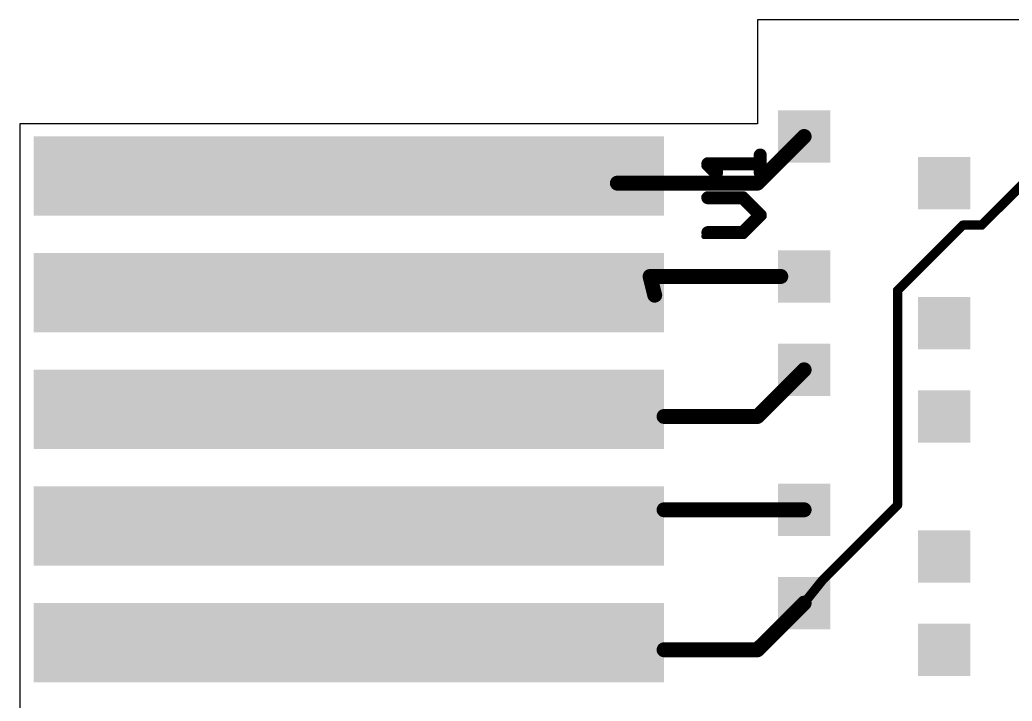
# Model space of a CAD drawing. Extents: x 0 to 127, y -4 to 62.
# Drawn here: x 0.01 to 26.99, y 43.94 to 62.48 of the extents above; entities that cross this region are included whole.
import ezdxf

# ---------------------------------------------------------------- set-up
doc = ezdxf.new("R2010")
doc.units = 0
for name, color, linetype in [('16', 172, 'CONTINUOUS'), ('17', 92, 'CONTINUOUS'), ('20', 7, 'CONTINUOUS'), ('25', 253, 'CONTINUOUS')]:
    doc.layers.add(name, color=color, linetype=linetype)

# ---------------------------------------------------------------- blocks, each defined once
blk = doc.blocks.new('RECT')
blk.add_solid([(-0.5, -0.5), (0.5, -0.5), (-0.5, 0.5), (0.5, 0.5)])
blk = doc.blocks.new('SQUAREP')
blk.add_solid([(-0.5, -0.5), (0.5, -0.5), (-0.5, 0.5), (0.5, 0.5)])

msp = doc.modelspace()

# ---------------------------------------------------------------- linework, layer by layer
at = {"layer": '16'}
for points, const_width in [([(26.162, 56.896), (29.718, 60.452)], 0.254), ([(21.336, 59.309), (20.066, 58.039)], 0.4064), ([(20.066, 58.039), (16.256, 58.039)], 0.4064), ([(23.876, 55.118), (25.654, 56.896)], 0.254), ([(25.654, 56.896), (26.162, 56.896)], 0.254), ([(17.272, 54.991), (17.145, 55.499)], 0.4064), ([(17.145, 55.499), (20.701, 55.499)], 0.4064), ([(23.876, 49.276), (23.876, 55.118)], 0.254), ([(21.336, 52.959), (20.066, 51.689)], 0.4064), ([(20.066, 51.689), (17.526, 51.689)], 0.4064), ([(21.844, 47.244), (23.876, 49.276)], 0.254), ([(21.336, 49.149), (17.526, 49.149)], 0.4064), ([(21.336, 46.609), (21.844, 47.244)], 0.254), ([(21.336, 46.609), (20.066, 45.339)], 0.4064), ([(20.066, 45.339), (17.526, 45.339)], 0.4064)]:
    msp.add_lwpolyline(points, dxfattribs=dict(at, const_width=const_width))
for points, const_width in [([(21.4078, 59.2372, 1), (21.2642, 59.3808)], 0.2032), ([(16.256, 58.1406, 1), (16.256, 57.9374)], 0.2032), ([(19.9942, 58.1108, 1), (20.1378, 57.9672)], 0.2032), ([(20.066, 57.9374, 1), (20.066, 58.1406)], 0.2032), ([(25.654, 56.9595, 1), (25.654, 56.8325)], 0.127), ([(25.6989, 56.8511, 1), (25.6091, 56.9409)], 0.127), ([(26.1171, 56.9409, 1), (26.2069, 56.8511)], 0.127), ([(26.162, 56.8325, 1), (26.162, 56.9595)], 0.127), ([(17.2436, 55.5236, 1), (17.0464, 55.4744)], 0.2032), ([(17.145, 55.6006, 1), (17.145, 55.3974)], 0.2032), ([(20.701, 55.3974, 1), (20.701, 55.6006)], 0.2032), ([(17.1734, 54.9664, 1), (17.3706, 55.0156)], 0.2032), ([(23.9395, 55.118, 1), (23.8125, 55.118)], 0.127), ([(23.8311, 55.1629, 1), (23.9209, 55.0731)], 0.127), ([(21.4078, 52.8872, 1), (21.2642, 53.0308)], 0.2032), ([(17.526, 51.7906, 1), (17.526, 51.5874)], 0.2032), ([(19.9942, 51.7608, 1), (20.1378, 51.6172)], 0.2032), ([(20.066, 51.5874, 1), (20.066, 51.7906)], 0.2032), ([(23.9209, 49.2311, 1), (23.8311, 49.3209)], 0.127), ([(17.526, 49.2506, 1), (17.526, 49.0474)], 0.2032), ([(21.336, 49.0474, 1), (21.336, 49.2506)], 0.2032), ([(23.8125, 49.276, 1), (23.9395, 49.276)], 0.127), ([(21.7991, 47.2889, 1), (21.8889, 47.1991)], 0.127), ([(21.8936, 47.2043, 1), (21.7944, 47.2837)], 0.127), ([(21.4078, 46.5372, 1), (21.2642, 46.6808)], 0.2032), ([(21.2864, 46.6487, 1), (21.3856, 46.5693)], 0.127), ([(17.526, 45.4406, 1), (17.526, 45.2374)], 0.2032), ([(19.9942, 45.4108, 1), (20.1378, 45.2672)], 0.2032), ([(20.066, 45.2374, 1), (20.066, 45.4406)], 0.2032)]:
    msp.add_lwpolyline(points, format="xyb", dxfattribs=dict(at, const_width=const_width))
at = {"layer": '20'}
for p, q in [((126.985, 62.446), (20.066, 62.484)), ((20.066, 62.484), (20.066, 59.652)), ((20.066, 59.652), (0.005, 59.652)), ((0.005, 59.652), (0.005, 2.832))]:
    msp.add_line(p, q, dxfattribs=at)
at = {"layer": '25'}
for points, const_width in [([(20.1422, 58.3299), (20.1422, 58.8044)], 0.3556), ([(20.1422, 58.3299), (20.1422, 58.8044)], 0.3556), ([(20.1422, 58.3299), (20.1422, 58.8044)], 0.3556), ([(20.1422, 58.3299), (20.1422, 58.8044)], 0.3556), ([(20.1422, 58.3299), (20.1422, 58.8044)], 0.3556), ([(20.1422, 58.3299), (20.1422, 58.8044)], 0.3556), ([(20.1422, 58.3299), (20.1422, 58.8044)], 0.3556), ([(20.1422, 58.3299), (20.1422, 58.8044)], 0.3556), ([(20.1422, 58.3299), (20.1422, 58.8044)], 0.3556), ([(20.1422, 58.3299), (20.1422, 58.8044)], 0.3556), ([(20.1422, 58.3299), (20.1422, 58.8044)], 0.3556), ([(20.1422, 58.3299), (20.1422, 58.8044)], 0.3556), ([(20.1422, 58.3299), (20.1422, 58.8044)], 0.3556), ([(20.1422, 58.3299), (20.1422, 58.8044)], 0.3556), ([(20.1422, 58.3299), (20.1422, 58.8044)], 0.3556), ([(20.1422, 58.3299), (20.1422, 58.8044)], 0.3556), ([(20.1422, 58.3299), (20.1422, 58.8044)], 0.3556), ([(20.1422, 58.3299), (20.1422, 58.8044)], 0.3556), ([(20.1422, 58.3299), (20.1422, 58.8044)], 0.3556), ([(20.1422, 58.3299), (20.1422, 58.8044)], 0.3556), ([(20.1422, 58.3299), (20.1422, 58.8044)], 0.3556), ([(20.1422, 58.3299), (20.1422, 58.8044)], 0.3556), ([(20.1422, 58.3299), (20.1422, 58.8044)], 0.3556), ([(20.1422, 58.3299), (20.1422, 58.8044)], 0.3556), ([(20.1422, 58.3299), (20.1422, 58.8044)], 0.3556), ([(20.1422, 58.3299), (20.1422, 58.8044)], 0.3556), ([(20.1422, 58.3299), (20.1422, 58.8044)], 0.3556), ([(20.1422, 58.3299), (20.1422, 58.8044)], 0.3556), ([(20.1422, 58.3299), (20.1422, 58.8044)], 0.3556), ([(20.1422, 58.3299), (20.1422, 58.8044)], 0.3556), ([(20.1422, 58.3299), (20.1422, 58.8044)], 0.3556), ([(20.2438, 58.2283), (20.2438, 58.7706)], 0.1524), ([(18.888, 58.2283), (18.6169, 58.4994)], 0.1524), ([(18.6169, 58.4994), (20.2438, 58.4994)], 0.1524), ([(18.9559, 58.3299), (18.7186, 58.5671)], 0.3556), ([(18.7186, 58.5671), (20.1422, 58.5671)], 0.3556), ([(18.9559, 58.3299), (18.7186, 58.5671)], 0.3556), ([(18.7186, 58.5671), (20.1422, 58.5671)], 0.3556), ([(18.9559, 58.3299), (18.7186, 58.5671)], 0.3556), ([(18.7186, 58.5671), (20.1422, 58.5671)], 0.3556), ([(18.9559, 58.3299), (18.7186, 58.5671)], 0.3556), ([(18.7186, 58.5671), (20.1422, 58.5671)], 0.3556), ([(18.9559, 58.3299), (18.7186, 58.5671)], 0.3556), ([(18.7186, 58.5671), (20.1422, 58.5671)], 0.3556), ([(18.9559, 58.3299), (18.7186, 58.5671)], 0.3556), ([(18.7186, 58.5671), (20.1422, 58.5671)], 0.3556), ([(18.9559, 58.3299), (18.7186, 58.5671)], 0.3556), ([(18.7186, 58.5671), (20.1422, 58.5671)], 0.3556), ([(18.9559, 58.3299), (18.7186, 58.5671)], 0.3556), ([(18.7186, 58.5671), (20.1422, 58.5671)], 0.3556), ([(18.9559, 58.3299), (18.7186, 58.5671)], 0.3556), ([(18.7186, 58.5671), (20.1422, 58.5671)], 0.3556), ([(18.9559, 58.3299), (18.7186, 58.5671)], 0.3556), ([(18.7186, 58.5671), (20.1422, 58.5671)], 0.3556), ([(18.9559, 58.3299), (18.7186, 58.5671)], 0.3556), ([(18.7186, 58.5671), (20.1422, 58.5671)], 0.3556), ([(18.9559, 58.3299), (18.7186, 58.5671)], 0.3556), ([(18.7186, 58.5671), (20.1422, 58.5671)], 0.3556), ([(18.9559, 58.3299), (18.7186, 58.5671)], 0.3556), ([(18.7186, 58.5671), (20.1422, 58.5671)], 0.3556), ([(18.9559, 58.3299), (18.7186, 58.5671)], 0.3556), ([(18.7186, 58.5671), (20.1422, 58.5671)], 0.3556), ([(18.9559, 58.3299), (18.7186, 58.5671)], 0.3556), ([(18.7186, 58.5671), (20.1422, 58.5671)], 0.3556), ([(18.9559, 58.3299), (18.7186, 58.5671)], 0.3556), ([(18.7186, 58.5671), (20.1422, 58.5671)], 0.3556), ([(18.9559, 58.3299), (18.7186, 58.5671)], 0.3556), ([(18.7186, 58.5671), (20.1422, 58.5671)], 0.3556), ([(18.9559, 58.3299), (18.7186, 58.5671)], 0.3556), ([(18.7186, 58.5671), (20.1422, 58.5671)], 0.3556), ([(18.9559, 58.3299), (18.7186, 58.5671)], 0.3556), ([(18.7186, 58.5671), (20.1422, 58.5671)], 0.3556), ([(18.9559, 58.3299), (18.7186, 58.5671)], 0.3556), ([(18.7186, 58.5671), (20.1422, 58.5671)], 0.3556), ([(18.9559, 58.3299), (18.7186, 58.5671)], 0.3556), ([(18.7186, 58.5671), (20.1422, 58.5671)], 0.3556), ([(18.9559, 58.3299), (18.7186, 58.5671)], 0.3556), ([(18.7186, 58.5671), (20.1422, 58.5671)], 0.3556), ([(18.9559, 58.3299), (18.7186, 58.5671)], 0.3556), ([(18.7186, 58.5671), (20.1422, 58.5671)], 0.3556), ([(18.9559, 58.3299), (18.7186, 58.5671)], 0.3556), ([(18.7186, 58.5671), (20.1422, 58.5671)], 0.3556), ([(18.9559, 58.3299), (18.7186, 58.5671)], 0.3556), ([(18.7186, 58.5671), (20.1422, 58.5671)], 0.3556), ([(18.9559, 58.3299), (18.7186, 58.5671)], 0.3556), ([(18.7186, 58.5671), (20.1422, 58.5671)], 0.3556), ([(18.9559, 58.3299), (18.7186, 58.5671)], 0.3556), ([(18.7186, 58.5671), (20.1422, 58.5671)], 0.3556), ([(18.9559, 58.3299), (18.7186, 58.5671)], 0.3556), ([(18.7186, 58.5671), (20.1422, 58.5671)], 0.3556), ([(18.9559, 58.3299), (18.7186, 58.5671)], 0.3556), ([(18.7186, 58.5671), (20.1422, 58.5671)], 0.3556), ([(18.9559, 58.3299), (18.7186, 58.5671)], 0.3556), ([(18.7186, 58.5671), (20.1422, 58.5671)], 0.3556), ([(18.9559, 58.3299), (18.7186, 58.5671)], 0.3556), ([(18.7186, 58.5671), (20.1422, 58.5671)], 0.3556), ([(19.6677, 57.6418), (18.7186, 57.6418)], 0.3556), ([(19.6677, 57.6418), (18.7186, 57.6418)], 0.3556), ([(19.6677, 57.6418), (18.7186, 57.6418)], 0.3556), ([(19.6677, 57.6418), (18.7186, 57.6418)], 0.3556), ([(19.6677, 57.6418), (18.7186, 57.6418)], 0.3556), ([(19.6677, 57.6418), (18.7186, 57.6418)], 0.3556), ([(19.6677, 57.6418), (18.7186, 57.6418)], 0.3556), ([(19.6677, 57.6418), (18.7186, 57.6418)], 0.3556), ([(19.6677, 57.6418), (18.7186, 57.6418)], 0.3556), ([(19.6677, 57.6418), (18.7186, 57.6418)], 0.3556), ([(19.6677, 57.6418), (18.7186, 57.6418)], 0.3556), ([(19.6677, 57.6418), (18.7186, 57.6418)], 0.3556), ([(19.6677, 57.6418), (18.7186, 57.6418)], 0.3556), ([(19.6677, 57.6418), (18.7186, 57.6418)], 0.3556), ([(19.6677, 57.6418), (18.7186, 57.6418)], 0.3556), ([(19.6677, 57.6418), (18.7186, 57.6418)], 0.3556), ([(19.6677, 57.6418), (18.7186, 57.6418)], 0.3556), ([(19.6677, 57.6418), (18.7186, 57.6418)], 0.3556), ([(19.6677, 57.6418), (18.7186, 57.6418)], 0.3556), ([(19.6677, 57.6418), (18.7186, 57.6418)], 0.3556), ([(19.6677, 57.6418), (18.7186, 57.6418)], 0.3556), ([(19.6677, 57.6418), (18.7186, 57.6418)], 0.3556), ([(19.6677, 57.6418), (18.7186, 57.6418)], 0.3556), ([(19.6677, 57.6418), (18.7186, 57.6418)], 0.3556), ([(19.6677, 57.6418), (18.7186, 57.6418)], 0.3556), ([(19.6677, 57.6418), (18.7186, 57.6418)], 0.3556), ([(19.6677, 57.6418), (18.7186, 57.6418)], 0.3556), ([(19.6677, 57.6418), (18.7186, 57.6418)], 0.3556), ([(19.6677, 57.6418), (18.7186, 57.6418)], 0.3556), ([(19.6677, 57.6418), (18.7186, 57.6418)], 0.3556), ([(19.6677, 57.6418), (18.7186, 57.6418)], 0.3556), ([(20.1422, 57.1673), (19.6677, 57.6418)], 0.3556), ([(20.1422, 57.1673), (19.6677, 57.6418)], 0.3556), ([(20.1422, 57.1673), (19.6677, 57.6418)], 0.3556), ([(20.1422, 57.1673), (19.6677, 57.6418)], 0.3556), ([(20.1422, 57.1673), (19.6677, 57.6418)], 0.3556), ([(20.1422, 57.1673), (19.6677, 57.6418)], 0.3556), ([(20.1422, 57.1673), (19.6677, 57.6418)], 0.3556), ([(20.1422, 57.1673), (19.6677, 57.6418)], 0.3556), ([(20.1422, 57.1673), (19.6677, 57.6418)], 0.3556), ([(20.1422, 57.1673), (19.6677, 57.6418)], 0.3556), ([(20.1422, 57.1673), (19.6677, 57.6418)], 0.3556), ([(20.1422, 57.1673), (19.6677, 57.6418)], 0.3556), ([(20.1422, 57.1673), (19.6677, 57.6418)], 0.3556), ([(20.1422, 57.1673), (19.6677, 57.6418)], 0.3556), ([(20.1422, 57.1673), (19.6677, 57.6418)], 0.3556), ([(20.1422, 57.1673), (19.6677, 57.6418)], 0.3556), ([(20.1422, 57.1673), (19.6677, 57.6418)], 0.3556), ([(20.1422, 57.1673), (19.6677, 57.6418)], 0.3556), ([(20.1422, 57.1673), (19.6677, 57.6418)], 0.3556), ([(20.1422, 57.1673), (19.6677, 57.6418)], 0.3556), ([(20.1422, 57.1673), (19.6677, 57.6418)], 0.3556), ([(20.1422, 57.1673), (19.6677, 57.6418)], 0.3556), ([(20.1422, 57.1673), (19.6677, 57.6418)], 0.3556), ([(20.1422, 57.1673), (19.6677, 57.6418)], 0.3556), ([(20.1422, 57.1673), (19.6677, 57.6418)], 0.3556), ([(20.1422, 57.1673), (19.6677, 57.6418)], 0.3556), ([(20.1422, 57.1673), (19.6677, 57.6418)], 0.3556), ([(20.1422, 57.1673), (19.6677, 57.6418)], 0.3556), ([(20.1422, 57.1673), (19.6677, 57.6418)], 0.3556), ([(20.1422, 57.1673), (19.6677, 57.6418)], 0.3556), ([(20.1422, 57.1673), (19.6677, 57.6418)], 0.3556), ([(19.7015, 57.6758), (18.6169, 57.6758)], 0.1524), ([(20.2438, 57.1335), (19.7015, 57.6758)], 0.1524), ([(19.6677, 56.6928), (20.1422, 57.1673)], 0.3556), ([(19.6677, 56.6928), (20.1422, 57.1673)], 0.3556), ([(19.6677, 56.6928), (20.1422, 57.1673)], 0.3556), ([(19.6677, 56.6928), (20.1422, 57.1673)], 0.3556), ([(19.6677, 56.6928), (20.1422, 57.1673)], 0.3556), ([(19.6677, 56.6928), (20.1422, 57.1673)], 0.3556), ([(19.6677, 56.6928), (20.1422, 57.1673)], 0.3556), ([(19.6677, 56.6928), (20.1422, 57.1673)], 0.3556), ([(19.6677, 56.6928), (20.1422, 57.1673)], 0.3556), ([(19.6677, 56.6928), (20.1422, 57.1673)], 0.3556), ([(19.6677, 56.6928), (20.1422, 57.1673)], 0.3556), ([(19.6677, 56.6928), (20.1422, 57.1673)], 0.3556), ([(19.6677, 56.6928), (20.1422, 57.1673)], 0.3556), ([(19.6677, 56.6928), (20.1422, 57.1673)], 0.3556), ([(19.6677, 56.6928), (20.1422, 57.1673)], 0.3556), ([(19.6677, 56.6928), (20.1422, 57.1673)], 0.3556), ([(19.6677, 56.6928), (20.1422, 57.1673)], 0.3556), ([(19.6677, 56.6928), (20.1422, 57.1673)], 0.3556), ([(19.6677, 56.6928), (20.1422, 57.1673)], 0.3556), ([(19.6677, 56.6928), (20.1422, 57.1673)], 0.3556), ([(19.6677, 56.6928), (20.1422, 57.1673)], 0.3556), ([(19.6677, 56.6928), (20.1422, 57.1673)], 0.3556), ([(19.6677, 56.6928), (20.1422, 57.1673)], 0.3556), ([(19.6677, 56.6928), (20.1422, 57.1673)], 0.3556), ([(19.6677, 56.6928), (20.1422, 57.1673)], 0.3556), ([(19.6677, 56.6928), (20.1422, 57.1673)], 0.3556), ([(19.6677, 56.6928), (20.1422, 57.1673)], 0.3556), ([(19.6677, 56.6928), (20.1422, 57.1673)], 0.3556), ([(19.6677, 56.6928), (20.1422, 57.1673)], 0.3556), ([(19.6677, 56.6928), (20.1422, 57.1673)], 0.3556), ([(19.6677, 56.6928), (20.1422, 57.1673)], 0.3556), ([(19.7015, 56.5912), (20.2438, 57.1335)], 0.1524), ([(18.7186, 56.6928), (19.6677, 56.6928)], 0.3556), ([(18.7186, 56.6928), (19.6677, 56.6928)], 0.3556), ([(18.7186, 56.6928), (19.6677, 56.6928)], 0.3556), ([(18.7186, 56.6928), (19.6677, 56.6928)], 0.3556), ([(18.7186, 56.6928), (19.6677, 56.6928)], 0.3556), ([(18.7186, 56.6928), (19.6677, 56.6928)], 0.3556), ([(18.7186, 56.6928), (19.6677, 56.6928)], 0.3556), ([(18.7186, 56.6928), (19.6677, 56.6928)], 0.3556), ([(18.7186, 56.6928), (19.6677, 56.6928)], 0.3556), ([(18.7186, 56.6928), (19.6677, 56.6928)], 0.3556), ([(18.7186, 56.6928), (19.6677, 56.6928)], 0.3556), ([(18.7186, 56.6928), (19.6677, 56.6928)], 0.3556), ([(18.7186, 56.6928), (19.6677, 56.6928)], 0.3556), ([(18.7186, 56.6928), (19.6677, 56.6928)], 0.3556), ([(18.7186, 56.6928), (19.6677, 56.6928)], 0.3556), ([(18.7186, 56.6928), (19.6677, 56.6928)], 0.3556), ([(18.7186, 56.6928), (19.6677, 56.6928)], 0.3556), ([(18.7186, 56.6928), (19.6677, 56.6928)], 0.3556), ([(18.7186, 56.6928), (19.6677, 56.6928)], 0.3556), ([(18.7186, 56.6928), (19.6677, 56.6928)], 0.3556), ([(18.7186, 56.6928), (19.6677, 56.6928)], 0.3556), ([(18.7186, 56.6928), (19.6677, 56.6928)], 0.3556), ([(18.7186, 56.6928), (19.6677, 56.6928)], 0.3556), ([(18.7186, 56.6928), (19.6677, 56.6928)], 0.3556), ([(18.7186, 56.6928), (19.6677, 56.6928)], 0.3556), ([(18.7186, 56.6928), (19.6677, 56.6928)], 0.3556), ([(18.7186, 56.6928), (19.6677, 56.6928)], 0.3556), ([(18.7186, 56.6928), (19.6677, 56.6928)], 0.3556), ([(18.7186, 56.6928), (19.6677, 56.6928)], 0.3556), ([(18.7186, 56.6928), (19.6677, 56.6928)], 0.3556), ([(18.7186, 56.6928), (19.6677, 56.6928)], 0.3556), ([(18.6169, 56.5912), (19.7015, 56.5912)], 0.1524)]:
    msp.add_lwpolyline(points, dxfattribs=dict(at, const_width=const_width))
for points, const_width in [([(20.2311, 58.8044, 1), (20.0533, 58.8044)], 0.1778), ([(20.2311, 58.8044, 1), (20.0533, 58.8044)], 0.1778), ([(20.2311, 58.8044, 1), (20.0533, 58.8044)], 0.1778), ([(20.2311, 58.8044, 1), (20.0533, 58.8044)], 0.1778), ([(20.2311, 58.8044, 1), (20.0533, 58.8044)], 0.1778), ([(20.2311, 58.8044, 1), (20.0533, 58.8044)], 0.1778), ([(20.2311, 58.8044, 1), (20.0533, 58.8044)], 0.1778), ([(20.2311, 58.8044, 1), (20.0533, 58.8044)], 0.1778), ([(20.2311, 58.8044, 1), (20.0533, 58.8044)], 0.1778), ([(20.2311, 58.8044, 1), (20.0533, 58.8044)], 0.1778), ([(20.2311, 58.8044, 1), (20.0533, 58.8044)], 0.1778), ([(20.2311, 58.8044, 1), (20.0533, 58.8044)], 0.1778), ([(20.2311, 58.8044, 1), (20.0533, 58.8044)], 0.1778), ([(20.2311, 58.8044, 1), (20.0533, 58.8044)], 0.1778), ([(20.2311, 58.8044, 1), (20.0533, 58.8044)], 0.1778), ([(20.2311, 58.8044, 1), (20.0533, 58.8044)], 0.1778), ([(20.2311, 58.8044, 1), (20.0533, 58.8044)], 0.1778), ([(20.2311, 58.8044, 1), (20.0533, 58.8044)], 0.1778), ([(20.2311, 58.8044, 1), (20.0533, 58.8044)], 0.1778), ([(20.2311, 58.8044, 1), (20.0533, 58.8044)], 0.1778), ([(20.2311, 58.8044, 1), (20.0533, 58.8044)], 0.1778), ([(20.2311, 58.8044, 1), (20.0533, 58.8044)], 0.1778), ([(20.2311, 58.8044, 1), (20.0533, 58.8044)], 0.1778), ([(20.2311, 58.8044, 1), (20.0533, 58.8044)], 0.1778), ([(20.2311, 58.8044, 1), (20.0533, 58.8044)], 0.1778), ([(20.2311, 58.8044, 1), (20.0533, 58.8044)], 0.1778), ([(20.2311, 58.8044, 1), (20.0533, 58.8044)], 0.1778), ([(20.2311, 58.8044, 1), (20.0533, 58.8044)], 0.1778), ([(20.2311, 58.8044, 1), (20.0533, 58.8044)], 0.1778), ([(20.2311, 58.8044, 1), (20.0533, 58.8044)], 0.1778), ([(20.2311, 58.8044, 1), (20.0533, 58.8044)], 0.1778), ([(20.2819, 58.7706, 1), (20.2057, 58.7706)], 0.0762), ([(18.6169, 58.5375, 1), (18.6169, 58.4613)], 0.0762), ([(18.7814, 58.63, 1), (18.6558, 58.5042)], 0.1778), ([(18.7186, 58.656, 1), (18.7186, 58.4782)], 0.1778), ([(18.7814, 58.63, 1), (18.6558, 58.5042)], 0.1778), ([(18.7186, 58.656, 1), (18.7186, 58.4782)], 0.1778), ([(18.7814, 58.63, 1), (18.6558, 58.5042)], 0.1778), ([(18.7186, 58.656, 1), (18.7186, 58.4782)], 0.1778), ([(18.7814, 58.63, 1), (18.6558, 58.5042)], 0.1778), ([(18.7186, 58.656, 1), (18.7186, 58.4782)], 0.1778), ([(18.7814, 58.63, 1), (18.6558, 58.5042)], 0.1778), ([(18.7186, 58.656, 1), (18.7186, 58.4782)], 0.1778), ([(18.7814, 58.63, 1), (18.6558, 58.5042)], 0.1778), ([(18.7186, 58.656, 1), (18.7186, 58.4782)], 0.1778), ([(18.7814, 58.63, 1), (18.6558, 58.5042)], 0.1778), ([(18.7186, 58.656, 1), (18.7186, 58.4782)], 0.1778), ([(18.7814, 58.63, 1), (18.6558, 58.5042)], 0.1778), ([(18.7186, 58.656, 1), (18.7186, 58.4782)], 0.1778), ([(18.7814, 58.63, 1), (18.6558, 58.5042)], 0.1778), ([(18.7186, 58.656, 1), (18.7186, 58.4782)], 0.1778), ([(18.7814, 58.63, 1), (18.6558, 58.5042)], 0.1778), ([(18.7186, 58.656, 1), (18.7186, 58.4782)], 0.1778), ([(18.7814, 58.63, 1), (18.6558, 58.5042)], 0.1778), ([(18.7186, 58.656, 1), (18.7186, 58.4782)], 0.1778), ([(18.7814, 58.63, 1), (18.6558, 58.5042)], 0.1778), ([(18.7186, 58.656, 1), (18.7186, 58.4782)], 0.1778), ([(18.7814, 58.63, 1), (18.6558, 58.5042)], 0.1778), ([(18.7186, 58.656, 1), (18.7186, 58.4782)], 0.1778), ([(18.7814, 58.63, 1), (18.6558, 58.5042)], 0.1778), ([(18.7186, 58.656, 1), (18.7186, 58.4782)], 0.1778), ([(18.7814, 58.63, 1), (18.6558, 58.5042)], 0.1778), ([(18.7186, 58.656, 1), (18.7186, 58.4782)], 0.1778), ([(18.7814, 58.63, 1), (18.6558, 58.5042)], 0.1778), ([(18.7186, 58.656, 1), (18.7186, 58.4782)], 0.1778), ([(18.7814, 58.63, 1), (18.6558, 58.5042)], 0.1778), ([(18.7186, 58.656, 1), (18.7186, 58.4782)], 0.1778), ([(18.7814, 58.63, 1), (18.6558, 58.5042)], 0.1778), ([(18.7186, 58.656, 1), (18.7186, 58.4782)], 0.1778), ([(18.7814, 58.63, 1), (18.6558, 58.5042)], 0.1778), ([(18.7186, 58.656, 1), (18.7186, 58.4782)], 0.1778), ([(18.7814, 58.63, 1), (18.6558, 58.5042)], 0.1778), ([(18.7186, 58.656, 1), (18.7186, 58.4782)], 0.1778), ([(18.7814, 58.63, 1), (18.6558, 58.5042)], 0.1778), ([(18.7186, 58.656, 1), (18.7186, 58.4782)], 0.1778), ([(18.7814, 58.63, 1), (18.6558, 58.5042)], 0.1778), ([(18.7186, 58.656, 1), (18.7186, 58.4782)], 0.1778), ([(18.7814, 58.63, 1), (18.6558, 58.5042)], 0.1778), ([(18.7186, 58.656, 1), (18.7186, 58.4782)], 0.1778), ([(18.7814, 58.63, 1), (18.6558, 58.5042)], 0.1778), ([(18.7186, 58.656, 1), (18.7186, 58.4782)], 0.1778), ([(18.7814, 58.63, 1), (18.6558, 58.5042)], 0.1778), ([(18.7186, 58.656, 1), (18.7186, 58.4782)], 0.1778), ([(18.7814, 58.63, 1), (18.6558, 58.5042)], 0.1778), ([(18.7186, 58.656, 1), (18.7186, 58.4782)], 0.1778), ([(18.7814, 58.63, 1), (18.6558, 58.5042)], 0.1778), ([(18.7186, 58.656, 1), (18.7186, 58.4782)], 0.1778), ([(18.7814, 58.63, 1), (18.6558, 58.5042)], 0.1778), ([(18.7186, 58.656, 1), (18.7186, 58.4782)], 0.1778), ([(18.7814, 58.63, 1), (18.6558, 58.5042)], 0.1778), ([(18.7186, 58.656, 1), (18.7186, 58.4782)], 0.1778), ([(18.7814, 58.63, 1), (18.6558, 58.5042)], 0.1778), ([(18.7186, 58.656, 1), (18.7186, 58.4782)], 0.1778), ([(18.7814, 58.63, 1), (18.6558, 58.5042)], 0.1778), ([(18.7186, 58.656, 1), (18.7186, 58.4782)], 0.1778), ([(18.6438, 58.5263, 1), (18.59, 58.4725)], 0.0762), ([(20.1422, 58.4782, 1), (20.1422, 58.656)], 0.1778), ([(20.1422, 58.4782, 1), (20.1422, 58.656)], 0.1778), ([(20.1422, 58.4782, 1), (20.1422, 58.656)], 0.1778), ([(20.1422, 58.4782, 1), (20.1422, 58.656)], 0.1778), ([(20.1422, 58.4782, 1), (20.1422, 58.656)], 0.1778), ([(20.1422, 58.4782, 1), (20.1422, 58.656)], 0.1778), ([(20.1422, 58.4782, 1), (20.1422, 58.656)], 0.1778), ([(20.1422, 58.4782, 1), (20.1422, 58.656)], 0.1778), ([(20.1422, 58.4782, 1), (20.1422, 58.656)], 0.1778), ([(20.1422, 58.4782, 1), (20.1422, 58.656)], 0.1778), ([(20.1422, 58.4782, 1), (20.1422, 58.656)], 0.1778), ([(20.1422, 58.4782, 1), (20.1422, 58.656)], 0.1778), ([(20.1422, 58.4782, 1), (20.1422, 58.656)], 0.1778), ([(20.1422, 58.4782, 1), (20.1422, 58.656)], 0.1778), ([(20.1422, 58.4782, 1), (20.1422, 58.656)], 0.1778), ([(20.1422, 58.4782, 1), (20.1422, 58.656)], 0.1778), ([(20.1422, 58.4782, 1), (20.1422, 58.656)], 0.1778), ([(20.1422, 58.4782, 1), (20.1422, 58.656)], 0.1778), ([(20.1422, 58.4782, 1), (20.1422, 58.656)], 0.1778), ([(20.1422, 58.4782, 1), (20.1422, 58.656)], 0.1778), ([(20.1422, 58.4782, 1), (20.1422, 58.656)], 0.1778), ([(20.1422, 58.4782, 1), (20.1422, 58.656)], 0.1778), ([(20.1422, 58.4782, 1), (20.1422, 58.656)], 0.1778), ([(20.1422, 58.4782, 1), (20.1422, 58.656)], 0.1778), ([(20.1422, 58.4782, 1), (20.1422, 58.656)], 0.1778), ([(20.1422, 58.4782, 1), (20.1422, 58.656)], 0.1778), ([(20.1422, 58.4782, 1), (20.1422, 58.656)], 0.1778), ([(20.1422, 58.4782, 1), (20.1422, 58.656)], 0.1778), ([(20.1422, 58.4782, 1), (20.1422, 58.656)], 0.1778), ([(20.1422, 58.4782, 1), (20.1422, 58.656)], 0.1778), ([(20.1422, 58.4782, 1), (20.1422, 58.656)], 0.1778), ([(20.2438, 58.4613, 1), (20.2438, 58.5375)], 0.0762), ([(18.8931, 58.267, 1), (19.0187, 58.3928)], 0.1778), ([(18.8931, 58.267, 1), (19.0187, 58.3928)], 0.1778), ([(18.8931, 58.267, 1), (19.0187, 58.3928)], 0.1778), ([(18.8931, 58.267, 1), (19.0187, 58.3928)], 0.1778), ([(18.8931, 58.267, 1), (19.0187, 58.3928)], 0.1778), ([(18.8931, 58.267, 1), (19.0187, 58.3928)], 0.1778), ([(18.8931, 58.267, 1), (19.0187, 58.3928)], 0.1778), ([(18.8931, 58.267, 1), (19.0187, 58.3928)], 0.1778), ([(18.8931, 58.267, 1), (19.0187, 58.3928)], 0.1778), ([(18.8931, 58.267, 1), (19.0187, 58.3928)], 0.1778), ([(18.8931, 58.267, 1), (19.0187, 58.3928)], 0.1778), ([(18.8931, 58.267, 1), (19.0187, 58.3928)], 0.1778), ([(18.8931, 58.267, 1), (19.0187, 58.3928)], 0.1778), ([(18.8931, 58.267, 1), (19.0187, 58.3928)], 0.1778), ([(18.8931, 58.267, 1), (19.0187, 58.3928)], 0.1778), ([(18.8931, 58.267, 1), (19.0187, 58.3928)], 0.1778), ([(18.8931, 58.267, 1), (19.0187, 58.3928)], 0.1778), ([(18.8931, 58.267, 1), (19.0187, 58.3928)], 0.1778), ([(18.8931, 58.267, 1), (19.0187, 58.3928)], 0.1778), ([(18.8931, 58.267, 1), (19.0187, 58.3928)], 0.1778), ([(18.8931, 58.267, 1), (19.0187, 58.3928)], 0.1778), ([(18.8931, 58.267, 1), (19.0187, 58.3928)], 0.1778), ([(18.8931, 58.267, 1), (19.0187, 58.3928)], 0.1778), ([(18.8931, 58.267, 1), (19.0187, 58.3928)], 0.1778), ([(18.8931, 58.267, 1), (19.0187, 58.3928)], 0.1778), ([(18.8931, 58.267, 1), (19.0187, 58.3928)], 0.1778), ([(18.8931, 58.267, 1), (19.0187, 58.3928)], 0.1778), ([(18.8931, 58.267, 1), (19.0187, 58.3928)], 0.1778), ([(18.8931, 58.267, 1), (19.0187, 58.3928)], 0.1778), ([(18.8931, 58.267, 1), (19.0187, 58.3928)], 0.1778), ([(18.8931, 58.267, 1), (19.0187, 58.3928)], 0.1778), ([(20.0533, 58.3299, 1), (20.2311, 58.3299)], 0.1778), ([(20.0533, 58.3299, 1), (20.2311, 58.3299)], 0.1778), ([(20.0533, 58.3299, 1), (20.2311, 58.3299)], 0.1778), ([(20.0533, 58.3299, 1), (20.2311, 58.3299)], 0.1778), ([(20.0533, 58.3299, 1), (20.2311, 58.3299)], 0.1778), ([(20.0533, 58.3299, 1), (20.2311, 58.3299)], 0.1778), ([(20.0533, 58.3299, 1), (20.2311, 58.3299)], 0.1778), ([(20.0533, 58.3299, 1), (20.2311, 58.3299)], 0.1778), ([(20.0533, 58.3299, 1), (20.2311, 58.3299)], 0.1778), ([(20.0533, 58.3299, 1), (20.2311, 58.3299)], 0.1778), ([(20.0533, 58.3299, 1), (20.2311, 58.3299)], 0.1778), ([(20.0533, 58.3299, 1), (20.2311, 58.3299)], 0.1778), ([(20.0533, 58.3299, 1), (20.2311, 58.3299)], 0.1778), ([(20.0533, 58.3299, 1), (20.2311, 58.3299)], 0.1778), ([(20.0533, 58.3299, 1), (20.2311, 58.3299)], 0.1778), ([(20.0533, 58.3299, 1), (20.2311, 58.3299)], 0.1778), ([(20.0533, 58.3299, 1), (20.2311, 58.3299)], 0.1778), ([(20.0533, 58.3299, 1), (20.2311, 58.3299)], 0.1778), ([(20.0533, 58.3299, 1), (20.2311, 58.3299)], 0.1778), ([(20.0533, 58.3299, 1), (20.2311, 58.3299)], 0.1778), ([(20.0533, 58.3299, 1), (20.2311, 58.3299)], 0.1778), ([(20.0533, 58.3299, 1), (20.2311, 58.3299)], 0.1778), ([(20.0533, 58.3299, 1), (20.2311, 58.3299)], 0.1778), ([(20.0533, 58.3299, 1), (20.2311, 58.3299)], 0.1778), ([(20.0533, 58.3299, 1), (20.2311, 58.3299)], 0.1778), ([(20.0533, 58.3299, 1), (20.2311, 58.3299)], 0.1778), ([(20.0533, 58.3299, 1), (20.2311, 58.3299)], 0.1778), ([(20.0533, 58.3299, 1), (20.2311, 58.3299)], 0.1778), ([(20.0533, 58.3299, 1), (20.2311, 58.3299)], 0.1778), ([(20.0533, 58.3299, 1), (20.2311, 58.3299)], 0.1778), ([(20.0533, 58.3299, 1), (20.2311, 58.3299)], 0.1778), ([(18.8611, 58.2014, 1), (18.9149, 58.2552)], 0.0762), ([(20.2057, 58.2283, 1), (20.2819, 58.2283)], 0.0762), ([(18.7186, 57.7307, 1), (18.7186, 57.5529)], 0.1778), ([(18.7186, 57.7307, 1), (18.7186, 57.5529)], 0.1778), ([(18.7186, 57.7307, 1), (18.7186, 57.5529)], 0.1778), ([(18.7186, 57.7307, 1), (18.7186, 57.5529)], 0.1778), ([(18.7186, 57.7307, 1), (18.7186, 57.5529)], 0.1778), ([(18.7186, 57.7307, 1), (18.7186, 57.5529)], 0.1778), ([(18.7186, 57.7307, 1), (18.7186, 57.5529)], 0.1778), ([(18.7186, 57.7307, 1), (18.7186, 57.5529)], 0.1778), ([(18.7186, 57.7307, 1), (18.7186, 57.5529)], 0.1778), ([(18.7186, 57.7307, 1), (18.7186, 57.5529)], 0.1778), ([(18.7186, 57.7307, 1), (18.7186, 57.5529)], 0.1778), ([(18.7186, 57.7307, 1), (18.7186, 57.5529)], 0.1778), ([(18.7186, 57.7307, 1), (18.7186, 57.5529)], 0.1778), ([(18.7186, 57.7307, 1), (18.7186, 57.5529)], 0.1778), ([(18.7186, 57.7307, 1), (18.7186, 57.5529)], 0.1778), ([(18.7186, 57.7307, 1), (18.7186, 57.5529)], 0.1778), ([(18.7186, 57.7307, 1), (18.7186, 57.5529)], 0.1778), ([(18.7186, 57.7307, 1), (18.7186, 57.5529)], 0.1778), ([(18.7186, 57.7307, 1), (18.7186, 57.5529)], 0.1778), ([(18.7186, 57.7307, 1), (18.7186, 57.5529)], 0.1778), ([(18.7186, 57.7307, 1), (18.7186, 57.5529)], 0.1778), ([(18.7186, 57.7307, 1), (18.7186, 57.5529)], 0.1778), ([(18.7186, 57.7307, 1), (18.7186, 57.5529)], 0.1778), ([(18.7186, 57.7307, 1), (18.7186, 57.5529)], 0.1778), ([(18.7186, 57.7307, 1), (18.7186, 57.5529)], 0.1778), ([(18.7186, 57.7307, 1), (18.7186, 57.5529)], 0.1778), ([(18.7186, 57.7307, 1), (18.7186, 57.5529)], 0.1778), ([(18.7186, 57.7307, 1), (18.7186, 57.5529)], 0.1778), ([(18.7186, 57.7307, 1), (18.7186, 57.5529)], 0.1778), ([(18.7186, 57.7307, 1), (18.7186, 57.5529)], 0.1778), ([(18.7186, 57.7307, 1), (18.7186, 57.5529)], 0.1778), ([(19.7306, 57.7047, 1), (19.6048, 57.5789)], 0.1778), ([(19.7306, 57.7047, 1), (19.6048, 57.5789)], 0.1778), ([(19.7306, 57.7047, 1), (19.6048, 57.5789)], 0.1778), ([(19.7306, 57.7047, 1), (19.6048, 57.5789)], 0.1778), ([(19.7306, 57.7047, 1), (19.6048, 57.5789)], 0.1778), ([(19.7306, 57.7047, 1), (19.6048, 57.5789)], 0.1778), ([(19.7306, 57.7047, 1), (19.6048, 57.5789)], 0.1778), ([(19.7306, 57.7047, 1), (19.6048, 57.5789)], 0.1778), ([(19.7306, 57.7047, 1), (19.6048, 57.5789)], 0.1778), ([(19.7306, 57.7047, 1), (19.6048, 57.5789)], 0.1778), ([(19.7306, 57.7047, 1), (19.6048, 57.5789)], 0.1778), ([(19.7306, 57.7047, 1), (19.6048, 57.5789)], 0.1778), ([(19.7306, 57.7047, 1), (19.6048, 57.5789)], 0.1778), ([(19.7306, 57.7047, 1), (19.6048, 57.5789)], 0.1778), ([(19.7306, 57.7047, 1), (19.6048, 57.5789)], 0.1778), ([(19.7306, 57.7047, 1), (19.6048, 57.5789)], 0.1778), ([(19.7306, 57.7047, 1), (19.6048, 57.5789)], 0.1778), ([(19.7306, 57.7047, 1), (19.6048, 57.5789)], 0.1778), ([(19.7306, 57.7047, 1), (19.6048, 57.5789)], 0.1778), ([(19.7306, 57.7047, 1), (19.6048, 57.5789)], 0.1778), ([(19.7306, 57.7047, 1), (19.6048, 57.5789)], 0.1778), ([(19.7306, 57.7047, 1), (19.6048, 57.5789)], 0.1778), ([(19.7306, 57.7047, 1), (19.6048, 57.5789)], 0.1778), ([(19.7306, 57.7047, 1), (19.6048, 57.5789)], 0.1778), ([(19.7306, 57.7047, 1), (19.6048, 57.5789)], 0.1778), ([(19.7306, 57.7047, 1), (19.6048, 57.5789)], 0.1778), ([(19.7306, 57.7047, 1), (19.6048, 57.5789)], 0.1778), ([(19.7306, 57.7047, 1), (19.6048, 57.5789)], 0.1778), ([(19.7306, 57.7047, 1), (19.6048, 57.5789)], 0.1778), ([(19.7306, 57.7047, 1), (19.6048, 57.5789)], 0.1778), ([(19.7306, 57.7047, 1), (19.6048, 57.5789)], 0.1778), ([(19.6677, 57.5529, 1), (19.6677, 57.7307)], 0.1778), ([(19.6677, 57.5529, 1), (19.6677, 57.7307)], 0.1778), ([(19.6677, 57.5529, 1), (19.6677, 57.7307)], 0.1778), ([(19.6677, 57.5529, 1), (19.6677, 57.7307)], 0.1778), ([(19.6677, 57.5529, 1), (19.6677, 57.7307)], 0.1778), ([(19.6677, 57.5529, 1), (19.6677, 57.7307)], 0.1778), ([(19.6677, 57.5529, 1), (19.6677, 57.7307)], 0.1778), ([(19.6677, 57.5529, 1), (19.6677, 57.7307)], 0.1778), ([(19.6677, 57.5529, 1), (19.6677, 57.7307)], 0.1778), ([(19.6677, 57.5529, 1), (19.6677, 57.7307)], 0.1778), ([(19.6677, 57.5529, 1), (19.6677, 57.7307)], 0.1778), ([(19.6677, 57.5529, 1), (19.6677, 57.7307)], 0.1778), ([(19.6677, 57.5529, 1), (19.6677, 57.7307)], 0.1778), ([(19.6677, 57.5529, 1), (19.6677, 57.7307)], 0.1778), ([(19.6677, 57.5529, 1), (19.6677, 57.7307)], 0.1778), ([(19.6677, 57.5529, 1), (19.6677, 57.7307)], 0.1778), ([(19.6677, 57.5529, 1), (19.6677, 57.7307)], 0.1778), ([(19.6677, 57.5529, 1), (19.6677, 57.7307)], 0.1778), ([(19.6677, 57.5529, 1), (19.6677, 57.7307)], 0.1778), ([(19.6677, 57.5529, 1), (19.6677, 57.7307)], 0.1778), ([(19.6677, 57.5529, 1), (19.6677, 57.7307)], 0.1778), ([(19.6677, 57.5529, 1), (19.6677, 57.7307)], 0.1778), ([(19.6677, 57.5529, 1), (19.6677, 57.7307)], 0.1778), ([(19.6677, 57.5529, 1), (19.6677, 57.7307)], 0.1778), ([(19.6677, 57.5529, 1), (19.6677, 57.7307)], 0.1778), ([(19.6677, 57.5529, 1), (19.6677, 57.7307)], 0.1778), ([(19.6677, 57.5529, 1), (19.6677, 57.7307)], 0.1778), ([(19.6677, 57.5529, 1), (19.6677, 57.7307)], 0.1778), ([(19.6677, 57.5529, 1), (19.6677, 57.7307)], 0.1778), ([(19.6677, 57.5529, 1), (19.6677, 57.7307)], 0.1778), ([(19.6677, 57.5529, 1), (19.6677, 57.7307)], 0.1778), ([(18.6169, 57.7139, 1), (18.6169, 57.6377)], 0.0762), ([(19.7284, 57.7027, 1), (19.6746, 57.6489)], 0.0762), ([(19.7015, 57.6377, 1), (19.7015, 57.7139)], 0.0762), ([(20.2051, 57.1044, 1), (20.0793, 57.2302)], 0.1778), ([(20.2051, 57.1044, 1), (20.0793, 57.2302)], 0.1778), ([(20.2051, 57.1044, 1), (20.0793, 57.2302)], 0.1778), ([(20.2051, 57.1044, 1), (20.0793, 57.2302)], 0.1778), ([(20.2051, 57.1044, 1), (20.0793, 57.2302)], 0.1778), ([(20.2051, 57.1044, 1), (20.0793, 57.2302)], 0.1778), ([(20.2051, 57.1044, 1), (20.0793, 57.2302)], 0.1778), ([(20.2051, 57.1044, 1), (20.0793, 57.2302)], 0.1778), ([(20.2051, 57.1044, 1), (20.0793, 57.2302)], 0.1778), ([(20.2051, 57.1044, 1), (20.0793, 57.2302)], 0.1778), ([(20.2051, 57.1044, 1), (20.0793, 57.2302)], 0.1778), ([(20.2051, 57.1044, 1), (20.0793, 57.2302)], 0.1778), ([(20.2051, 57.1044, 1), (20.0793, 57.2302)], 0.1778), ([(20.2051, 57.1044, 1), (20.0793, 57.2302)], 0.1778), ([(20.2051, 57.1044, 1), (20.0793, 57.2302)], 0.1778), ([(20.2051, 57.1044, 1), (20.0793, 57.2302)], 0.1778), ([(20.2051, 57.1044, 1), (20.0793, 57.2302)], 0.1778), ([(20.2051, 57.1044, 1), (20.0793, 57.2302)], 0.1778), ([(20.2051, 57.1044, 1), (20.0793, 57.2302)], 0.1778), ([(20.2051, 57.1044, 1), (20.0793, 57.2302)], 0.1778), ([(20.2051, 57.1044, 1), (20.0793, 57.2302)], 0.1778), ([(20.2051, 57.1044, 1), (20.0793, 57.2302)], 0.1778), ([(20.2051, 57.1044, 1), (20.0793, 57.2302)], 0.1778), ([(20.2051, 57.1044, 1), (20.0793, 57.2302)], 0.1778), ([(20.2051, 57.1044, 1), (20.0793, 57.2302)], 0.1778), ([(20.2051, 57.1044, 1), (20.0793, 57.2302)], 0.1778), ([(20.2051, 57.1044, 1), (20.0793, 57.2302)], 0.1778), ([(20.2051, 57.1044, 1), (20.0793, 57.2302)], 0.1778), ([(20.2051, 57.1044, 1), (20.0793, 57.2302)], 0.1778), ([(20.2051, 57.1044, 1), (20.0793, 57.2302)], 0.1778), ([(20.2051, 57.1044, 1), (20.0793, 57.2302)], 0.1778), ([(20.0793, 57.1044, 1), (20.2051, 57.2302)], 0.1778), ([(20.0793, 57.1044, 1), (20.2051, 57.2302)], 0.1778), ([(20.0793, 57.1044, 1), (20.2051, 57.2302)], 0.1778), ([(20.0793, 57.1044, 1), (20.2051, 57.2302)], 0.1778), ([(20.0793, 57.1044, 1), (20.2051, 57.2302)], 0.1778), ([(20.0793, 57.1044, 1), (20.2051, 57.2302)], 0.1778), ([(20.0793, 57.1044, 1), (20.2051, 57.2302)], 0.1778), ([(20.0793, 57.1044, 1), (20.2051, 57.2302)], 0.1778), ([(20.0793, 57.1044, 1), (20.2051, 57.2302)], 0.1778), ([(20.0793, 57.1044, 1), (20.2051, 57.2302)], 0.1778), ([(20.0793, 57.1044, 1), (20.2051, 57.2302)], 0.1778), ([(20.0793, 57.1044, 1), (20.2051, 57.2302)], 0.1778), ([(20.0793, 57.1044, 1), (20.2051, 57.2302)], 0.1778), ([(20.0793, 57.1044, 1), (20.2051, 57.2302)], 0.1778), ([(20.0793, 57.1044, 1), (20.2051, 57.2302)], 0.1778), ([(20.0793, 57.1044, 1), (20.2051, 57.2302)], 0.1778), ([(20.0793, 57.1044, 1), (20.2051, 57.2302)], 0.1778), ([(20.0793, 57.1044, 1), (20.2051, 57.2302)], 0.1778), ([(20.0793, 57.1044, 1), (20.2051, 57.2302)], 0.1778), ([(20.0793, 57.1044, 1), (20.2051, 57.2302)], 0.1778), ([(20.0793, 57.1044, 1), (20.2051, 57.2302)], 0.1778), ([(20.0793, 57.1044, 1), (20.2051, 57.2302)], 0.1778), ([(20.0793, 57.1044, 1), (20.2051, 57.2302)], 0.1778), ([(20.0793, 57.1044, 1), (20.2051, 57.2302)], 0.1778), ([(20.0793, 57.1044, 1), (20.2051, 57.2302)], 0.1778), ([(20.0793, 57.1044, 1), (20.2051, 57.2302)], 0.1778), ([(20.0793, 57.1044, 1), (20.2051, 57.2302)], 0.1778), ([(20.0793, 57.1044, 1), (20.2051, 57.2302)], 0.1778), ([(20.0793, 57.1044, 1), (20.2051, 57.2302)], 0.1778), ([(20.0793, 57.1044, 1), (20.2051, 57.2302)], 0.1778), ([(20.0793, 57.1044, 1), (20.2051, 57.2302)], 0.1778), ([(20.2707, 57.1066, 1), (20.2169, 57.1604)], 0.0762), ([(20.2169, 57.1066, 1), (20.2707, 57.1604)], 0.0762), ([(18.7186, 56.7817, 1), (18.7186, 56.6039)], 0.1778), ([(18.7186, 56.7817, 1), (18.7186, 56.6039)], 0.1778), ([(18.7186, 56.7817, 1), (18.7186, 56.6039)], 0.1778), ([(18.7186, 56.7817, 1), (18.7186, 56.6039)], 0.1778), ([(18.7186, 56.7817, 1), (18.7186, 56.6039)], 0.1778), ([(18.7186, 56.7817, 1), (18.7186, 56.6039)], 0.1778), ([(18.7186, 56.7817, 1), (18.7186, 56.6039)], 0.1778), ([(18.7186, 56.7817, 1), (18.7186, 56.6039)], 0.1778), ([(18.7186, 56.7817, 1), (18.7186, 56.6039)], 0.1778), ([(18.7186, 56.7817, 1), (18.7186, 56.6039)], 0.1778), ([(18.7186, 56.7817, 1), (18.7186, 56.6039)], 0.1778), ([(18.7186, 56.7817, 1), (18.7186, 56.6039)], 0.1778), ([(18.7186, 56.7817, 1), (18.7186, 56.6039)], 0.1778), ([(18.7186, 56.7817, 1), (18.7186, 56.6039)], 0.1778), ([(18.7186, 56.7817, 1), (18.7186, 56.6039)], 0.1778), ([(18.7186, 56.7817, 1), (18.7186, 56.6039)], 0.1778), ([(18.7186, 56.7817, 1), (18.7186, 56.6039)], 0.1778), ([(18.7186, 56.7817, 1), (18.7186, 56.6039)], 0.1778), ([(18.7186, 56.7817, 1), (18.7186, 56.6039)], 0.1778), ([(18.7186, 56.7817, 1), (18.7186, 56.6039)], 0.1778), ([(18.7186, 56.7817, 1), (18.7186, 56.6039)], 0.1778), ([(18.7186, 56.7817, 1), (18.7186, 56.6039)], 0.1778), ([(18.7186, 56.7817, 1), (18.7186, 56.6039)], 0.1778), ([(18.7186, 56.7817, 1), (18.7186, 56.6039)], 0.1778), ([(18.7186, 56.7817, 1), (18.7186, 56.6039)], 0.1778), ([(18.7186, 56.7817, 1), (18.7186, 56.6039)], 0.1778), ([(18.7186, 56.7817, 1), (18.7186, 56.6039)], 0.1778), ([(18.7186, 56.7817, 1), (18.7186, 56.6039)], 0.1778), ([(18.7186, 56.7817, 1), (18.7186, 56.6039)], 0.1778), ([(18.7186, 56.7817, 1), (18.7186, 56.6039)], 0.1778), ([(18.7186, 56.7817, 1), (18.7186, 56.6039)], 0.1778), ([(19.6048, 56.7557, 1), (19.7306, 56.6299)], 0.1778), ([(19.6048, 56.7557, 1), (19.7306, 56.6299)], 0.1778), ([(19.6048, 56.7557, 1), (19.7306, 56.6299)], 0.1778), ([(19.6048, 56.7557, 1), (19.7306, 56.6299)], 0.1778), ([(19.6048, 56.7557, 1), (19.7306, 56.6299)], 0.1778), ([(19.6048, 56.7557, 1), (19.7306, 56.6299)], 0.1778), ([(19.6048, 56.7557, 1), (19.7306, 56.6299)], 0.1778), ([(19.6048, 56.7557, 1), (19.7306, 56.6299)], 0.1778), ([(19.6048, 56.7557, 1), (19.7306, 56.6299)], 0.1778), ([(19.6048, 56.7557, 1), (19.7306, 56.6299)], 0.1778), ([(19.6048, 56.7557, 1), (19.7306, 56.6299)], 0.1778), ([(19.6048, 56.7557, 1), (19.7306, 56.6299)], 0.1778), ([(19.6048, 56.7557, 1), (19.7306, 56.6299)], 0.1778), ([(19.6048, 56.7557, 1), (19.7306, 56.6299)], 0.1778), ([(19.6048, 56.7557, 1), (19.7306, 56.6299)], 0.1778), ([(19.6048, 56.7557, 1), (19.7306, 56.6299)], 0.1778), ([(19.6048, 56.7557, 1), (19.7306, 56.6299)], 0.1778), ([(19.6048, 56.7557, 1), (19.7306, 56.6299)], 0.1778), ([(19.6048, 56.7557, 1), (19.7306, 56.6299)], 0.1778), ([(19.6048, 56.7557, 1), (19.7306, 56.6299)], 0.1778), ([(19.6048, 56.7557, 1), (19.7306, 56.6299)], 0.1778), ([(19.6048, 56.7557, 1), (19.7306, 56.6299)], 0.1778), ([(19.6048, 56.7557, 1), (19.7306, 56.6299)], 0.1778), ([(19.6048, 56.7557, 1), (19.7306, 56.6299)], 0.1778), ([(19.6048, 56.7557, 1), (19.7306, 56.6299)], 0.1778), ([(19.6048, 56.7557, 1), (19.7306, 56.6299)], 0.1778), ([(19.6048, 56.7557, 1), (19.7306, 56.6299)], 0.1778), ([(19.6048, 56.7557, 1), (19.7306, 56.6299)], 0.1778), ([(19.6048, 56.7557, 1), (19.7306, 56.6299)], 0.1778), ([(19.6048, 56.7557, 1), (19.7306, 56.6299)], 0.1778), ([(19.6048, 56.7557, 1), (19.7306, 56.6299)], 0.1778), ([(19.6677, 56.6039, 1), (19.6677, 56.7817)], 0.1778), ([(19.6677, 56.6039, 1), (19.6677, 56.7817)], 0.1778), ([(19.6677, 56.6039, 1), (19.6677, 56.7817)], 0.1778), ([(19.6677, 56.6039, 1), (19.6677, 56.7817)], 0.1778), ([(19.6677, 56.6039, 1), (19.6677, 56.7817)], 0.1778), ([(19.6677, 56.6039, 1), (19.6677, 56.7817)], 0.1778), ([(19.6677, 56.6039, 1), (19.6677, 56.7817)], 0.1778), ([(19.6677, 56.6039, 1), (19.6677, 56.7817)], 0.1778), ([(19.6677, 56.6039, 1), (19.6677, 56.7817)], 0.1778), ([(19.6677, 56.6039, 1), (19.6677, 56.7817)], 0.1778), ([(19.6677, 56.6039, 1), (19.6677, 56.7817)], 0.1778), ([(19.6677, 56.6039, 1), (19.6677, 56.7817)], 0.1778), ([(19.6677, 56.6039, 1), (19.6677, 56.7817)], 0.1778), ([(19.6677, 56.6039, 1), (19.6677, 56.7817)], 0.1778), ([(19.6677, 56.6039, 1), (19.6677, 56.7817)], 0.1778), ([(19.6677, 56.6039, 1), (19.6677, 56.7817)], 0.1778), ([(19.6677, 56.6039, 1), (19.6677, 56.7817)], 0.1778), ([(19.6677, 56.6039, 1), (19.6677, 56.7817)], 0.1778), ([(19.6677, 56.6039, 1), (19.6677, 56.7817)], 0.1778), ([(19.6677, 56.6039, 1), (19.6677, 56.7817)], 0.1778), ([(19.6677, 56.6039, 1), (19.6677, 56.7817)], 0.1778), ([(19.6677, 56.6039, 1), (19.6677, 56.7817)], 0.1778), ([(19.6677, 56.6039, 1), (19.6677, 56.7817)], 0.1778), ([(19.6677, 56.6039, 1), (19.6677, 56.7817)], 0.1778), ([(19.6677, 56.6039, 1), (19.6677, 56.7817)], 0.1778), ([(19.6677, 56.6039, 1), (19.6677, 56.7817)], 0.1778), ([(19.6677, 56.6039, 1), (19.6677, 56.7817)], 0.1778), ([(19.6677, 56.6039, 1), (19.6677, 56.7817)], 0.1778), ([(19.6677, 56.6039, 1), (19.6677, 56.7817)], 0.1778), ([(19.6677, 56.6039, 1), (19.6677, 56.7817)], 0.1778), ([(19.6677, 56.6039, 1), (19.6677, 56.7817)], 0.1778), ([(18.6169, 56.6293, 1), (18.6169, 56.5531)], 0.0762), ([(19.6746, 56.6181, 1), (19.7284, 56.5643)], 0.0762), ([(19.7015, 56.5531, 1), (19.7015, 56.6293)], 0.0762)]:
    msp.add_lwpolyline(points, format="xyb", dxfattribs=dict(at, const_width=const_width))

# ---------------------------------------------------------------- block references
at = {"layer": '16', "xscale": 17.1451, "yscale": 2.1591, "rotation": 180}
for p in [(8.9535, 58.2295), (8.9535, 55.0545), (8.9535, 51.8795), (8.9535, 48.7045), (8.9535, 45.5295)]:
    msp.add_blockref('RECT', p, dxfattribs=at)
at = {"layer": '17', "xscale": 1.4224, "yscale": 1.4224, "rotation": 180}
for p in [(21.336, 59.309), (25.146, 58.039), (21.336, 55.499), (25.146, 54.229), (21.336, 52.959), (25.146, 51.689), (21.336, 49.149), (25.146, 47.879), (21.336, 46.609), (25.146, 45.339)]:
    msp.add_blockref('SQUAREP', p, dxfattribs=at)

doc.saveas('drawing.dxf')
